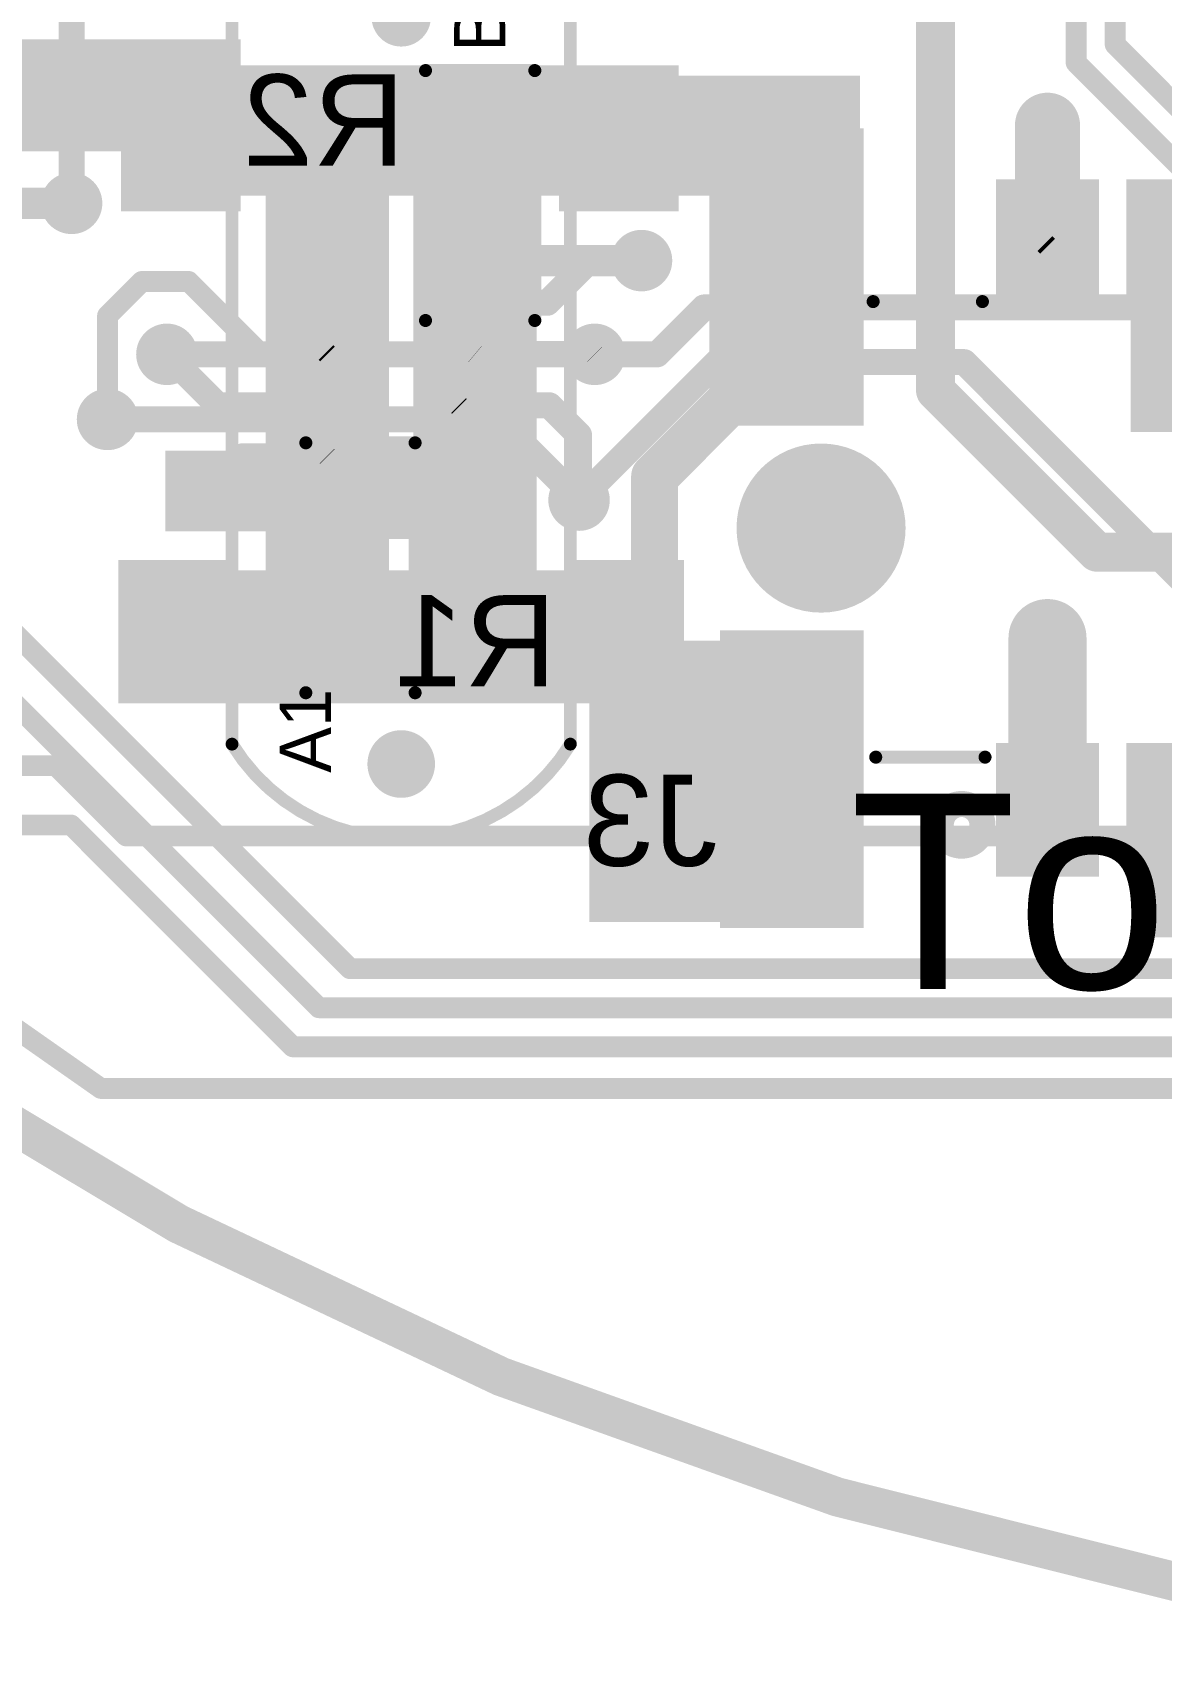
# Model space of a CAD drawing. Header units: millimetres. Extents: x -1.46 to 1.41, y -0.13 to 2.68.
# Drawn here: x -0.715 to -0.281, y -0.126 to 0.505 of the extents above; entities that cross this region are included whole.
import ezdxf

# ---------------------------------------------------------------- set-up
doc = ezdxf.new("R2010")
doc.units = ezdxf.units.MM
doc.header["$MEASUREMENT"] = 0
for name, color, linetype in [('BottomLayer', 5, 'Continuous'), ('BottomOverlay', 54, 'Continuous'), ('BottomPaste', 16, 'Continuous'), ('BottomSolder', 6, 'Continuous'), ('Mechanical2', 216, 'Continuous'), ('MultiLayer', 9, 'Continuous'), ('PadHoleLayer', 156, 'Continuous'), ('TopLayer', 1, 'Continuous'), ('TopOverlay', 2, 'Continuous'), ('TopPaste', 8, 'Continuous'), ('TopSolder', 216, 'Continuous'), ('ViaHoleLayer', 16, 'Continuous')]:
    doc.layers.add(name, color=color, linetype=linetype)
doc.styles.add('Arial', font='', dxfattribs={"height": 0.2})
doc.styles.get('Arial').set_extended_font_data('Arial')

# ---------------------------------------------------------------- blocks, each defined once
blk = doc.blocks.new('MC_318FB_42')
at = {"layer": 'BottomLayer'}
h = blk.add_hatch(color=5, dxfattribs=at)
edge = h.paths.add_edge_path()
edge.add_arc((-0.09449, 0.08465), 0.01969, 0, 360)
h = blk.add_hatch(color=5, dxfattribs=at)
edge = h.paths.add_edge_path()
edge.add_arc((0.09449, 0.08465), 0.01969, 0, 360)
h = blk.add_hatch(color=5, dxfattribs=at)
edge = h.paths.add_edge_path()
edge.add_arc((-0.09449, -0.08465), 0.01969, 0, 360)
h = blk.add_hatch(color=5, dxfattribs=at)
edge = h.paths.add_edge_path()
edge.add_arc((0.09449, -0.08465), 0.01969, 0, 360)
at = {"layer": 'BottomSolder'}
h = blk.add_hatch(color=6, dxfattribs=at)
edge = h.paths.add_edge_path()
edge.add_arc((-0.09449, 0.08465), 0.02369, 0, 360)
h = blk.add_hatch(color=6, dxfattribs=at)
edge = h.paths.add_edge_path()
edge.add_arc((0.09449, 0.08465), 0.02369, 0, 360)
h = blk.add_hatch(color=6, dxfattribs=at)
edge = h.paths.add_edge_path()
edge.add_arc((-0.14764, 0), 0.004, 0, 360)
h = blk.add_hatch(color=6, dxfattribs=at)
edge = h.paths.add_edge_path()
edge.add_arc((0.14764, 0), 0.004, 0, 360)
h = blk.add_hatch(color=6, dxfattribs=at)
edge = h.paths.add_edge_path()
edge.add_arc((-0.09449, -0.08465), 0.02369, 0, 360)
h = blk.add_hatch(color=6, dxfattribs=at)
edge = h.paths.add_edge_path()
edge.add_arc((0.09449, -0.08465), 0.02369, 0, 360)
at = {"layer": 'MultiLayer'}
h = blk.add_hatch(color=9, dxfattribs=at)
edge = h.paths.add_edge_path()
edge.add_arc((-0.09449, 0.08465), 0.01969, 0, 360)
h = blk.add_hatch(color=9, dxfattribs=at)
edge = h.paths.add_edge_path()
edge.add_arc((0.09449, 0.08465), 0.01969, 0, 360)
h = blk.add_hatch(color=9, dxfattribs=at)
edge = h.paths.add_edge_path()
edge.add_arc((-0.09449, -0.08465), 0.01969, 0, 360)
h = blk.add_hatch(color=9, dxfattribs=at)
edge = h.paths.add_edge_path()
edge.add_arc((0.09449, -0.08465), 0.01969, 0, 360)
at = {"layer": 'PadHoleLayer'}
h = blk.add_hatch(color=156, dxfattribs=at)
edge = h.paths.add_edge_path()
edge.add_arc((-0.09449, 0.08465), 0.01378, 0, 360)
h = blk.add_hatch(color=156, dxfattribs=at)
edge = h.paths.add_edge_path()
edge.add_arc((0.09449, 0.08465), 0.01378, 0, 360)
h = blk.add_hatch(color=156, dxfattribs=at)
edge = h.paths.add_edge_path()
edge.add_arc((-0.14764, 0), 0.01299, 0, 360)
h = blk.add_hatch(color=156, dxfattribs=at)
edge = h.paths.add_edge_path()
edge.add_arc((0.13937, 0), 0.01142, 90, 270)
edge.add_line((0.13937, -0.01142), (0.15591, -0.01142))
edge.add_arc((0.15591, 0), 0.01142, 270, 450)
edge.add_line((0.15591, 0.01142), (0.13937, 0.01142))
h = blk.add_hatch(color=156, dxfattribs=at)
edge = h.paths.add_edge_path()
edge.add_arc((-0.09449, -0.08465), 0.01378, 0, 360)
h = blk.add_hatch(color=156, dxfattribs=at)
edge = h.paths.add_edge_path()
edge.add_arc((0.09449, -0.08465), 0.01378, 0, 360)
at = {"layer": 'TopLayer'}
h = blk.add_hatch(color=1, dxfattribs=at)
edge = h.paths.add_edge_path()
edge.add_arc((-0.09449, 0.08465), 0.01969, 0, 360)
h = blk.add_hatch(color=1, dxfattribs=at)
edge = h.paths.add_edge_path()
edge.add_arc((0.09449, 0.08465), 0.01969, 0, 360)
for points in [[(-0.11417, 0.04803), (-0.10236, 0.04803), (-0.10236, 0.00866), (-0.11417, 0.00866)], [(-0.09449, 0.04803), (-0.08268, 0.04803), (-0.08268, 0.00866), (-0.09449, 0.00866)], [(-0.0748, 0.04803), (-0.06299, 0.04803), (-0.06299, 0.00866), (-0.0748, 0.00866)], [(-0.05512, 0.04803), (-0.04331, 0.04803), (-0.04331, 0.00866), (-0.05512, 0.00866)], [(-0.03543, 0.04803), (-0.02362, 0.04803), (-0.02362, 0.00866), (-0.03543, 0.00866)], [(-0.01575, 0.04803), (-0.00394, 0.04803), (-0.00394, 0.00866), (-0.01575, 0.00866)], [(0.00394, 0.04803), (0.01575, 0.04803), (0.01575, 0.00866), (0.00394, 0.00866)], [(0.02362, 0.04803), (0.03543, 0.04803), (0.03543, 0.00866), (0.02362, 0.00866)], [(0.04331, 0.04803), (0.05512, 0.04803), (0.05512, 0.00866), (0.04331, 0.00866)], [(0.06299, 0.04803), (0.0748, 0.04803), (0.0748, 0.00866), (0.06299, 0.00866)], [(0.08268, 0.04803), (0.09449, 0.04803), (0.09449, 0.00866), (0.08268, 0.00866)], [(0.10236, 0.04803), (0.11417, 0.04803), (0.11417, 0.00866), (0.10236, 0.00866)], [(-0.11417, -0.00866), (-0.10236, -0.00866), (-0.10236, -0.04803), (-0.11417, -0.04803)], [(-0.09449, -0.00866), (-0.08268, -0.00866), (-0.08268, -0.04803), (-0.09449, -0.04803)], [(-0.0748, -0.00866), (-0.06299, -0.00866), (-0.06299, -0.04803), (-0.0748, -0.04803)], [(-0.05512, -0.00866), (-0.04331, -0.00866), (-0.04331, -0.04803), (-0.05512, -0.04803)], [(-0.03543, -0.00866), (-0.02362, -0.00866), (-0.02362, -0.04803), (-0.03543, -0.04803)], [(-0.01575, -0.00866), (-0.00394, -0.00866), (-0.00394, -0.04803), (-0.01575, -0.04803)], [(0.00394, -0.00866), (0.01575, -0.00866), (0.01575, -0.04803), (0.00394, -0.04803)], [(0.02362, -0.00866), (0.03543, -0.00866), (0.03543, -0.04803), (0.02362, -0.04803)], [(0.04331, -0.00866), (0.05512, -0.00866), (0.05512, -0.04803), (0.04331, -0.04803)], [(0.06299, -0.00866), (0.0748, -0.00866), (0.0748, -0.04803), (0.06299, -0.04803)], [(0.08268, -0.00866), (0.09449, -0.00866), (0.09449, -0.04803), (0.08268, -0.04803)], [(0.10236, -0.00866), (0.11417, -0.00866), (0.11417, -0.04803), (0.10236, -0.04803)]]:
    blk.add_hatch(color=1, dxfattribs=at).paths.add_polyline_path(points)
h = blk.add_hatch(color=1, dxfattribs=at)
edge = h.paths.add_edge_path()
edge.add_arc((-0.09449, -0.08465), 0.01969, 0, 360)
h = blk.add_hatch(color=1, dxfattribs=at)
edge = h.paths.add_edge_path()
edge.add_arc((0.09449, -0.08465), 0.01969, 0, 360)
at = {"layer": 'TopPaste'}
for points in [[(-0.11417, 0.04803), (-0.10236, 0.04803), (-0.10236, 0.00866), (-0.11417, 0.00866)], [(-0.09449, 0.04803), (-0.08268, 0.04803), (-0.08268, 0.00866), (-0.09449, 0.00866)], [(-0.0748, 0.04803), (-0.06299, 0.04803), (-0.06299, 0.00866), (-0.0748, 0.00866)], [(-0.05512, 0.04803), (-0.04331, 0.04803), (-0.04331, 0.00866), (-0.05512, 0.00866)], [(-0.03543, 0.04803), (-0.02362, 0.04803), (-0.02362, 0.00866), (-0.03543, 0.00866)], [(-0.01575, 0.04803), (-0.00394, 0.04803), (-0.00394, 0.00866), (-0.01575, 0.00866)], [(0.00394, 0.04803), (0.01575, 0.04803), (0.01575, 0.00866), (0.00394, 0.00866)], [(0.02362, 0.04803), (0.03543, 0.04803), (0.03543, 0.00866), (0.02362, 0.00866)], [(0.04331, 0.04803), (0.05512, 0.04803), (0.05512, 0.00866), (0.04331, 0.00866)], [(0.06299, 0.04803), (0.0748, 0.04803), (0.0748, 0.00866), (0.06299, 0.00866)], [(0.08268, 0.04803), (0.09449, 0.04803), (0.09449, 0.00866), (0.08268, 0.00866)], [(0.10236, 0.04803), (0.11417, 0.04803), (0.11417, 0.00866), (0.10236, 0.00866)], [(-0.11417, -0.00866), (-0.10236, -0.00866), (-0.10236, -0.04803), (-0.11417, -0.04803)], [(-0.09449, -0.00866), (-0.08268, -0.00866), (-0.08268, -0.04803), (-0.09449, -0.04803)], [(-0.0748, -0.00866), (-0.06299, -0.00866), (-0.06299, -0.04803), (-0.0748, -0.04803)], [(-0.05512, -0.00866), (-0.04331, -0.00866), (-0.04331, -0.04803), (-0.05512, -0.04803)], [(-0.03543, -0.00866), (-0.02362, -0.00866), (-0.02362, -0.04803), (-0.03543, -0.04803)], [(-0.01575, -0.00866), (-0.00394, -0.00866), (-0.00394, -0.04803), (-0.01575, -0.04803)], [(0.00394, -0.00866), (0.01575, -0.00866), (0.01575, -0.04803), (0.00394, -0.04803)], [(0.02362, -0.00866), (0.03543, -0.00866), (0.03543, -0.04803), (0.02362, -0.04803)], [(0.04331, -0.00866), (0.05512, -0.00866), (0.05512, -0.04803), (0.04331, -0.04803)], [(0.06299, -0.00866), (0.0748, -0.00866), (0.0748, -0.04803), (0.06299, -0.04803)], [(0.08268, -0.00866), (0.09449, -0.00866), (0.09449, -0.04803), (0.08268, -0.04803)], [(0.10236, -0.00866), (0.11417, -0.00866), (0.11417, -0.04803), (0.10236, -0.04803)]]:
    blk.add_hatch(color=8, dxfattribs=at).paths.add_polyline_path(points)
at = {"layer": 'TopSolder'}
h = blk.add_hatch(color=216, dxfattribs=at)
edge = h.paths.add_edge_path()
edge.add_arc((-0.09449, 0.08465), 0.02369, 0, 360)
h = blk.add_hatch(color=216, dxfattribs=at)
edge = h.paths.add_edge_path()
edge.add_arc((0.09449, 0.08465), 0.02369, 0, 360)
for points in [[(-0.11817, 0.05203), (-0.09836, 0.05203), (-0.09836, 0.00466), (-0.11817, 0.00466)], [(-0.09849, 0.05203), (-0.07868, 0.05203), (-0.07868, 0.00466), (-0.09849, 0.00466)], [(-0.0788, 0.05203), (-0.05899, 0.05203), (-0.05899, 0.00466), (-0.0788, 0.00466)], [(-0.05912, 0.05203), (-0.03931, 0.05203), (-0.03931, 0.00466), (-0.05912, 0.00466)], [(-0.03943, 0.05203), (-0.01962, 0.05203), (-0.01962, 0.00466), (-0.03943, 0.00466)], [(-0.01975, 0.05203), (0.00006, 0.05203), (0.00006, 0.00466), (-0.01975, 0.00466)], [(-0.00006, 0.05203), (0.01975, 0.05203), (0.01975, 0.00466), (-0.00006, 0.00466)], [(0.01962, 0.05203), (0.03943, 0.05203), (0.03943, 0.00466), (0.01962, 0.00466)], [(0.03931, 0.05203), (0.05912, 0.05203), (0.05912, 0.00466), (0.03931, 0.00466)], [(0.05899, 0.05203), (0.0788, 0.05203), (0.0788, 0.00466), (0.05899, 0.00466)], [(0.07868, 0.05203), (0.09849, 0.05203), (0.09849, 0.00466), (0.07868, 0.00466)], [(0.09836, 0.05203), (0.11817, 0.05203), (0.11817, 0.00466), (0.09836, 0.00466)], [(-0.11817, -0.00466), (-0.09836, -0.00466), (-0.09836, -0.05203), (-0.11817, -0.05203)], [(-0.09849, -0.00466), (-0.07868, -0.00466), (-0.07868, -0.05203), (-0.09849, -0.05203)], [(-0.0788, -0.00466), (-0.05899, -0.00466), (-0.05899, -0.05203), (-0.0788, -0.05203)], [(-0.05912, -0.00466), (-0.03931, -0.00466), (-0.03931, -0.05203), (-0.05912, -0.05203)], [(-0.03943, -0.00466), (-0.01962, -0.00466), (-0.01962, -0.05203), (-0.03943, -0.05203)], [(-0.01975, -0.00466), (0.00006, -0.00466), (0.00006, -0.05203), (-0.01975, -0.05203)], [(-0.00006, -0.00466), (0.01975, -0.00466), (0.01975, -0.05203), (-0.00006, -0.05203)], [(0.01962, -0.00466), (0.03943, -0.00466), (0.03943, -0.05203), (0.01962, -0.05203)], [(0.03931, -0.00466), (0.05912, -0.00466), (0.05912, -0.05203), (0.03931, -0.05203)], [(0.05899, -0.00466), (0.0788, -0.00466), (0.0788, -0.05203), (0.05899, -0.05203)], [(0.07868, -0.00466), (0.09849, -0.00466), (0.09849, -0.05203), (0.07868, -0.05203)], [(0.09836, -0.00466), (0.11817, -0.00466), (0.11817, -0.05203), (0.09836, -0.05203)]]:
    blk.add_hatch(color=216, dxfattribs=at).paths.add_polyline_path(points)
h = blk.add_hatch(color=216, dxfattribs=at)
edge = h.paths.add_edge_path()
edge.add_arc((-0.14764, 0), 0.004, 0, 360)
h = blk.add_hatch(color=216, dxfattribs=at)
edge = h.paths.add_edge_path()
edge.add_arc((0.14764, 0), 0.004, 0, 360)
h = blk.add_hatch(color=216, dxfattribs=at)
edge = h.paths.add_edge_path()
edge.add_arc((-0.09449, -0.08465), 0.02369, 0, 360)
h = blk.add_hatch(color=216, dxfattribs=at)
edge = h.paths.add_edge_path()
edge.add_arc((0.09449, -0.08465), 0.02369, 0, 360)
at = {"layer": 'TopOverlay', "const_width": 0.00492}
for points in [[(-0.14, -0.065, -0.558791), (-0.14, 0.065)], [(0.145, 0.065, -0.523952), (0.145, -0.065)]]:
    blk.add_lwpolyline(points, format="xyb", dxfattribs=at)
for points in [[(-0.14, 0.06501), (0.145, 0.06501)], [(-0.14, -0.06499), (0.145, -0.06499)]]:
    blk.add_lwpolyline(points, dxfattribs=at)
at = {"layer": 'TopOverlay', "const_width": 0.00246}
for points in [[(-0.14123, 0.06501, 1), (-0.13877, 0.06501, 1)], [(-0.14123, 0.065, 1), (-0.13877, 0.065, 1)], [(0.14377, 0.06501, 1), (0.14623, 0.06501, 1)], [(0.14377, 0.065, 1), (0.14623, 0.065, 1)], [(-0.14123, -0.06499, 1), (-0.13877, -0.06499, 1)], [(-0.14123, -0.065, 1), (-0.13877, -0.065, 1)], [(0.14377, -0.06499, 1), (0.14623, -0.06499, 1)], [(0.14377, -0.065, 1), (0.14623, -0.065, 1)]]:
    blk.add_lwpolyline(points, format="xyb", close=True, dxfattribs=at)
at = {"layer": 'TopOverlay'}
for s, p in [('A1', (-0.151, 0.027)), ('B1', (0.126, -0.04))]:
    blk.add_text(s, height=0.019685, dxfattribs=at).set_placement(p)
blk = doc.blocks.new('M55_7012642R_B_121')
at = {"layer": 'BottomLayer'}
for points in [[(0.37461, 0.14961), (0.42185, 0.14961), (0.42185, 0.04331), (0.37461, 0.04331)], [(0.26575, 0.08661), (0.23425, 0.08661), (0.23425, 0.12992), (0.26575, 0.12992)], [(0.31575, 0.08661), (0.28425, 0.08661), (0.28425, 0.12992), (0.31575, 0.12992)], [(0.37461, -0.04331), (0.42185, -0.04331), (0.42185, -0.14961), (0.37461, -0.14961)], [(0.26575, -0.12992), (0.23425, -0.12992), (0.23425, -0.08661), (0.26575, -0.08661)], [(0.31575, -0.12992), (0.28425, -0.12992), (0.28425, -0.08661), (0.31575, -0.08661)]]:
    blk.add_hatch(color=5, dxfattribs=at).paths.add_polyline_path(points)
at = {"layer": 'BottomPaste'}
for points in [[(0.37461, 0.14961), (0.42185, 0.14961), (0.42185, 0.04331), (0.37461, 0.04331)], [(0.26575, 0.08661), (0.23425, 0.08661), (0.23425, 0.12992), (0.26575, 0.12992)], [(0.31575, 0.08661), (0.28425, 0.08661), (0.28425, 0.12992), (0.31575, 0.12992)], [(0.37461, -0.04331), (0.42185, -0.04331), (0.42185, -0.14961), (0.37461, -0.14961)], [(0.26575, -0.12992), (0.23425, -0.12992), (0.23425, -0.08661), (0.26575, -0.08661)], [(0.31575, -0.12992), (0.28425, -0.12992), (0.28425, -0.08661), (0.31575, -0.08661)]]:
    blk.add_hatch(color=16, dxfattribs=at).paths.add_polyline_path(points)
at = {"layer": 'BottomSolder'}
for points in [[(0.37061, 0.15361), (0.42585, 0.15361), (0.42585, 0.03931), (0.37061, 0.03931)], [(0.26975, 0.08261), (0.23025, 0.08261), (0.23025, 0.13392), (0.26975, 0.13392)], [(0.31975, 0.08261), (0.28025, 0.08261), (0.28025, 0.13392), (0.31975, 0.13392)], [(0.37061, -0.03931), (0.42585, -0.03931), (0.42585, -0.15361), (0.37061, -0.15361)], [(0.26975, -0.13392), (0.23025, -0.13392), (0.23025, -0.08261), (0.26975, -0.08261)], [(0.31975, -0.13392), (0.28025, -0.13392), (0.28025, -0.08261), (0.31975, -0.08261)]]:
    blk.add_hatch(color=6, dxfattribs=at).paths.add_polyline_path(points)
h = blk.add_hatch(color=6, dxfattribs=at)
edge = h.paths.add_edge_path()
edge.add_arc((0.38701, 0), 0.004, 0, 360)
at = {"layer": 'PadHoleLayer'}
h = blk.add_hatch(color=156, dxfattribs=at)
edge = h.paths.add_edge_path()
edge.add_arc((0.38701, 0), 0.03248, 0, 360)
at = {"layer": 'TopSolder'}
h = blk.add_hatch(color=216, dxfattribs=at)
edge = h.paths.add_edge_path()
edge.add_arc((0.38701, 0), 0.004, 0, 360)
at = {"layer": 'BottomOverlay'}
for points, const_width in [([(0.341, 0.114, 1), (0.325, 0.114, 1)], 0.01), ([(0.3225, 0.114, 1), (0.3275, 0.114, 1)], 0.005), ([(0.3385, 0.114, 1), (0.3435, 0.114, 1)], 0.005), ([(0.32275, 0.088, 1), (0.32525, 0.088, 1)], 0.0025), ([(0.36475, 0.088, 1), (0.36725, 0.088, 1)], 0.0025), ([(0.32375, -0.087, 1), (0.32625, -0.087, 1)], 0.0025), ([(0.36575, -0.087, 1), (0.36825, -0.087, 1)], 0.0025)]:
    blk.add_lwpolyline(points, format="xyb", close=True, dxfattribs=dict(at, const_width=const_width))
at = {"layer": 'BottomOverlay', "const_width": 0.005}
for points in [[(0.366, 0.088), (0.324, 0.088)], [(0.367, -0.087), (0.325, -0.087)]]:
    blk.add_lwpolyline(points, dxfattribs=at)
blk = doc.blocks.new('RES0603_B_129')
at = {"layer": 'BottomLayer'}
for points in [[(-0.045, -0.0175), (-0.045, 0.0175), (-0.015, 0.0175), (-0.015, -0.0175)], [(0.015, -0.0175), (0.015, 0.0175), (0.045, 0.0175), (0.045, -0.0175)]]:
    blk.add_hatch(color=5, dxfattribs=at).paths.add_polyline_path(points)
at = {"layer": 'BottomPaste'}
for points in [[(-0.045, -0.0175), (-0.045, 0.0175), (-0.015, 0.0175), (-0.015, -0.0175)], [(0.015, -0.0175), (0.015, 0.0175), (0.045, 0.0175), (0.045, -0.0175)]]:
    blk.add_hatch(color=16, dxfattribs=at).paths.add_polyline_path(points)
at = {"layer": 'BottomSolder'}
for points in [[(-0.049, -0.0215), (-0.049, 0.0215), (-0.011, 0.0215), (-0.011, -0.0215)], [(0.011, -0.0215), (0.011, 0.0215), (0.049, 0.0215), (0.049, -0.0215)]]:
    blk.add_hatch(color=6, dxfattribs=at).paths.add_polyline_path(points)
at = {"layer": 'BottomOverlay', "const_width": 0.005}
for points in [[(-0.048, 0.021), (0.048, 0.021)], [(-0.048, 0.021), (-0.048, -0.021)], [(0.048, 0.021), (0.048, -0.021)], [(-0.048, -0.021), (0.048, -0.021)]]:
    blk.add_lwpolyline(points, dxfattribs=at)
at = {"layer": 'BottomOverlay', "const_width": 0.0025}
for points in [[(-0.04925, 0.021, 1), (-0.04675, 0.021, 1)], [(-0.04925, 0.021, 1), (-0.04675, 0.021, 1)], [(0.04675, 0.021, 1), (0.04925, 0.021, 1)], [(0.04675, 0.021, 1), (0.04925, 0.021, 1)], [(-0.04925, -0.021, 1), (-0.04675, -0.021, 1)], [(-0.04925, -0.021, 1), (-0.04675, -0.021, 1)], [(0.04675, -0.021, 1), (0.04925, -0.021, 1)], [(0.04675, -0.021, 1), (0.04925, -0.021, 1)]]:
    blk.add_lwpolyline(points, format="xyb", close=True, dxfattribs=at)
blk = doc.blocks.new('RES0603_B_130')
at = {"layer": 'BottomLayer'}
for points in [[(-0.045, -0.0175), (-0.045, 0.0175), (-0.015, 0.0175), (-0.015, -0.0175)], [(0.015, -0.0175), (0.015, 0.0175), (0.045, 0.0175), (0.045, -0.0175)]]:
    blk.add_hatch(color=5, dxfattribs=at).paths.add_polyline_path(points)
at = {"layer": 'BottomPaste'}
for points in [[(-0.045, -0.0175), (-0.045, 0.0175), (-0.015, 0.0175), (-0.015, -0.0175)], [(0.015, -0.0175), (0.015, 0.0175), (0.045, 0.0175), (0.045, -0.0175)]]:
    blk.add_hatch(color=16, dxfattribs=at).paths.add_polyline_path(points)
at = {"layer": 'BottomSolder'}
for points in [[(-0.049, -0.0215), (-0.049, 0.0215), (-0.011, 0.0215), (-0.011, -0.0215)], [(0.011, -0.0215), (0.011, 0.0215), (0.049, 0.0215), (0.049, -0.0215)]]:
    blk.add_hatch(color=6, dxfattribs=at).paths.add_polyline_path(points)
at = {"layer": 'BottomOverlay', "const_width": 0.005}
for points in [[(-0.048, -0.021), (-0.048, 0.021)], [(0.048, 0.021), (-0.048, 0.021)], [(0.048, -0.021), (0.048, 0.021)], [(0.048, -0.021), (-0.048, -0.021)]]:
    blk.add_lwpolyline(points, dxfattribs=at)
at = {"layer": 'BottomOverlay', "const_width": 0.0025}
for points in [[(-0.04925, 0.021, 1), (-0.04675, 0.021, 1)], [(-0.04925, 0.021, 1), (-0.04675, 0.021, 1)], [(0.04675, 0.021, 1), (0.04925, 0.021, 1)], [(0.04675, 0.021, 1), (0.04925, 0.021, 1)], [(-0.04925, -0.021, 1), (-0.04675, -0.021, 1)], [(-0.04925, -0.021, 1), (-0.04675, -0.021, 1)], [(0.04675, -0.021, 1), (0.04925, -0.021, 1)], [(0.04675, -0.021, 1), (0.04925, -0.021, 1)]]:
    blk.add_lwpolyline(points, format="xyb", close=True, dxfattribs=at)

msp = doc.modelspace()

# ---------------------------------------------------------------- hatches: boundary and pattern name
at = {"layer": 'BottomLayer'}
for points in [[(-0.681, 0.442), (-0.398, 0.442), (-0.398, 0.488), (-0.681, 0.488)], [(-0.455, 0.355), (-0.397, 0.355), (-0.397, 0.488), (-0.455, 0.488)], [(-0.259, 0.444), (-0.293, 0.444), (-0.293, 0.35119), (-0.259, 0.35119)], [(-0.664, 0.313), (-0.569, 0.313), (-0.569, 0.344), (-0.664, 0.344)], [(-0.682, 0.252), (-0.465, 0.252), (-0.465, 0.298), (-0.682, 0.298)], [(-0.476, 0.163), (-0.4, 0.163), (-0.4, 0.271), (-0.476, 0.271)], [(-0.501, 0.163), (-0.466, 0.163), (-0.466, 0.255), (-0.501, 0.255)], [(-0.258, 0.22898), (-0.292, 0.22898), (-0.292, 0.157), (-0.258, 0.157)]]:
    msp.add_hatch(color=5, dxfattribs=at).paths.add_polyline_path(points)
h = msp.add_hatch(color=5, dxfattribs=at)
edge = h.paths.add_edge_path()
edge.add_arc((-0.325, 0.469), 0.01181, 0, 360)
h = msp.add_hatch(color=5, dxfattribs=at)
edge = h.paths.add_edge_path()
edge.add_arc((-0.7, 0.439), 0.01181, 0, 360)
h = msp.add_hatch(color=5, dxfattribs=at)
edge = h.paths.add_edge_path()
edge.add_arc((-0.481, 0.417), 0.01181, 0, 360)
h = msp.add_hatch(color=5, dxfattribs=at)
edge = h.paths.add_edge_path()
edge.add_arc((-0.66338, 0.381), 0.01181, 0, 360)
h = msp.add_hatch(color=5, dxfattribs=at)
edge = h.paths.add_edge_path()
edge.add_arc((-0.499, 0.381), 0.01181, 0, 360)
h = msp.add_hatch(color=5, dxfattribs=at)
edge = h.paths.add_edge_path()
edge.add_arc((-0.275, 0.366), 0.01181, 0, 360)
h = msp.add_hatch(color=5, dxfattribs=at)
edge = h.paths.add_edge_path()
edge.add_arc((-0.68619, 0.356), 0.01181, 0, 360)
h = msp.add_hatch(color=5, dxfattribs=at)
edge = h.paths.add_edge_path()
edge.add_arc((-0.651, 0.325), 0.01181, 0, 360)
h = msp.add_hatch(color=5, dxfattribs=at)
edge = h.paths.add_edge_path()
edge.add_arc((-0.505, 0.325), 0.01181, 0, 360)
h = msp.add_hatch(color=5, dxfattribs=at)
edge = h.paths.add_edge_path()
edge.add_arc((-0.325, 0.272), 0.01181, 0, 360)
h = msp.add_hatch(color=5, dxfattribs=at)
edge = h.paths.add_edge_path()
edge.add_arc((-0.275, 0.17123), 0.01181, 0, 360)
at = {"layer": 'BottomSolder'}
h = msp.add_hatch(color=6, dxfattribs=at)
edge = h.paths.add_edge_path()
edge.add_arc((-0.325, 0.469), 0.00591, 0, 360)
h = msp.add_hatch(color=6, dxfattribs=at)
edge = h.paths.add_edge_path()
edge.add_arc((-0.7, 0.439), 0.00591, 0, 360)
h = msp.add_hatch(color=6, dxfattribs=at)
edge = h.paths.add_edge_path()
edge.add_arc((-0.481, 0.417), 0.00591, 0, 360)
h = msp.add_hatch(color=6, dxfattribs=at)
edge = h.paths.add_edge_path()
edge.add_arc((-0.66338, 0.381), 0.00591, 0, 360)
h = msp.add_hatch(color=6, dxfattribs=at)
edge = h.paths.add_edge_path()
edge.add_arc((-0.499, 0.381), 0.00591, 0, 360)
h = msp.add_hatch(color=6, dxfattribs=at)
edge = h.paths.add_edge_path()
edge.add_arc((-0.68619, 0.356), 0.00591, 0, 360)
h = msp.add_hatch(color=6, dxfattribs=at)
edge = h.paths.add_edge_path()
edge.add_arc((-0.651, 0.325), 0.00591, 0, 360)
h = msp.add_hatch(color=6, dxfattribs=at)
edge = h.paths.add_edge_path()
edge.add_arc((-0.505, 0.325), 0.00591, 0, 360)
h = msp.add_hatch(color=6, dxfattribs=at)
edge = h.paths.add_edge_path()
edge.add_arc((-0.325, 0.272), 0.00591, 0, 360)
at = {"layer": 'TopLayer'}
for points in [[(-0.772, 0.459), (-0.635, 0.459), (-0.635, 0.502), (-0.772, 0.502)], [(-0.467, 0.492), (-0.772, 0.492), (-0.772, 0.47354), (-0.467, 0.47354)], [(-0.51271, 0.43598), (-0.46671, 0.43598), (-0.46671, 0.492), (-0.51271, 0.492)], [(-0.681, 0.43598), (-0.635, 0.43598), (-0.635, 0.49098), (-0.681, 0.49098)], [(-0.682, 0.247), (-0.636, 0.247), (-0.636, 0.302), (-0.682, 0.302)], [(-0.676, 0.247), (-0.63829, 0.247), (-0.63829, 0.298), (-0.676, 0.298)], [(-0.46469, 0.302), (-0.51069, 0.302), (-0.51069, 0.247), (-0.46469, 0.247)], [(-0.682, 0.247), (-0.465, 0.247), (-0.465, 0.269), (-0.682, 0.269)]]:
    msp.add_hatch(color=1, dxfattribs=at).paths.add_polyline_path(points)
h = msp.add_hatch(color=1, dxfattribs=at)
edge = h.paths.add_edge_path()
edge.add_arc((-0.325, 0.469), 0.01181, 0, 360)
h = msp.add_hatch(color=1, dxfattribs=at)
edge = h.paths.add_edge_path()
edge.add_arc((-0.7, 0.439), 0.01181, 0, 360)
h = msp.add_hatch(color=1, dxfattribs=at)
edge = h.paths.add_edge_path()
edge.add_arc((-0.481, 0.417), 0.01181, 0, 360)
h = msp.add_hatch(color=1, dxfattribs=at)
edge = h.paths.add_edge_path()
edge.add_arc((-0.66338, 0.381), 0.01181, 0, 360)
h = msp.add_hatch(color=1, dxfattribs=at)
edge = h.paths.add_edge_path()
edge.add_arc((-0.499, 0.381), 0.01181, 0, 360)
h = msp.add_hatch(color=1, dxfattribs=at)
edge = h.paths.add_edge_path()
edge.add_arc((-0.275, 0.366), 0.01181, 0, 360)
h = msp.add_hatch(color=1, dxfattribs=at)
edge = h.paths.add_edge_path()
edge.add_arc((-0.68619, 0.356), 0.01181, 0, 360)
h = msp.add_hatch(color=1, dxfattribs=at)
edge = h.paths.add_edge_path()
edge.add_arc((-0.651, 0.325), 0.01181, 0, 360)
h = msp.add_hatch(color=1, dxfattribs=at)
edge = h.paths.add_edge_path()
edge.add_arc((-0.505, 0.325), 0.01181, 0, 360)
h = msp.add_hatch(color=1, dxfattribs=at)
edge = h.paths.add_edge_path()
edge.add_arc((-0.325, 0.272), 0.01181, 0, 360)
h = msp.add_hatch(color=1, dxfattribs=at)
edge = h.paths.add_edge_path()
edge.add_arc((-0.275, 0.17123), 0.01181, 0, 360)
at = {"layer": 'TopSolder'}
h = msp.add_hatch(color=216, dxfattribs=at)
edge = h.paths.add_edge_path()
edge.add_arc((-0.325, 0.469), 0.00591, 0, 360)
h = msp.add_hatch(color=216, dxfattribs=at)
edge = h.paths.add_edge_path()
edge.add_arc((-0.7, 0.439), 0.00591, 0, 360)
h = msp.add_hatch(color=216, dxfattribs=at)
edge = h.paths.add_edge_path()
edge.add_arc((-0.481, 0.417), 0.00591, 0, 360)
h = msp.add_hatch(color=216, dxfattribs=at)
edge = h.paths.add_edge_path()
edge.add_arc((-0.66338, 0.381), 0.00591, 0, 360)
h = msp.add_hatch(color=216, dxfattribs=at)
edge = h.paths.add_edge_path()
edge.add_arc((-0.499, 0.381), 0.00591, 0, 360)
h = msp.add_hatch(color=216, dxfattribs=at)
edge = h.paths.add_edge_path()
edge.add_arc((-0.68619, 0.356), 0.00591, 0, 360)
h = msp.add_hatch(color=216, dxfattribs=at)
edge = h.paths.add_edge_path()
edge.add_arc((-0.651, 0.325), 0.00591, 0, 360)
h = msp.add_hatch(color=216, dxfattribs=at)
edge = h.paths.add_edge_path()
edge.add_arc((-0.505, 0.325), 0.00591, 0, 360)
h = msp.add_hatch(color=216, dxfattribs=at)
edge = h.paths.add_edge_path()
edge.add_arc((-0.325, 0.272), 0.00591, 0, 360)
at = {"layer": 'ViaHoleLayer'}
h = msp.add_hatch(color=16, dxfattribs=at)
edge = h.paths.add_edge_path()
edge.add_arc((-0.325, 0.469), 0.00591, 0, 360)
h = msp.add_hatch(color=16, dxfattribs=at)
edge = h.paths.add_edge_path()
edge.add_arc((-0.7, 0.439), 0.00591, 0, 360)
h = msp.add_hatch(color=16, dxfattribs=at)
edge = h.paths.add_edge_path()
edge.add_arc((-0.481, 0.417), 0.00591, 0, 360)
h = msp.add_hatch(color=16, dxfattribs=at)
edge = h.paths.add_edge_path()
edge.add_arc((-0.66338, 0.381), 0.00591, 0, 360)
h = msp.add_hatch(color=16, dxfattribs=at)
edge = h.paths.add_edge_path()
edge.add_arc((-0.499, 0.381), 0.00591, 0, 360)
h = msp.add_hatch(color=16, dxfattribs=at)
edge = h.paths.add_edge_path()
edge.add_arc((-0.68619, 0.356), 0.00591, 0, 360)
h = msp.add_hatch(color=16, dxfattribs=at)
edge = h.paths.add_edge_path()
edge.add_arc((-0.651, 0.325), 0.00591, 0, 360)
h = msp.add_hatch(color=16, dxfattribs=at)
edge = h.paths.add_edge_path()
edge.add_arc((-0.505, 0.325), 0.00591, 0, 360)
h = msp.add_hatch(color=16, dxfattribs=at)
edge = h.paths.add_edge_path()
edge.add_arc((-0.325, 0.272), 0.00591, 0, 360)

# ---------------------------------------------------------------- linework, layer by layer
at = {"layer": 'BottomLayer'}
for points, const_width in [([(-0.7, 0.439), (-0.7, 0.61)], 0.01), ([(-0.368, 0.367), (-0.368, 0.524)], 0.015), ([(-0.325, 0.42253), (-0.325, 0.469)], 0.025), ([(-0.42171, 0.44671), (-0.42171, 0.45737)], 0.022), ([(-0.43585, 0.44937), (-0.42323, 0.43675)], 0.022), ([(-0.42323, 0.44377), (-0.421, 0.446)], 0.022), ([(-0.42323, 0.43675), (-0.42323, 0.44377)], 0.022), ([(-0.42171, 0.44671), (-0.421, 0.446)], 0.022), ([(-0.42323, 0.41071), (-0.42323, 0.43675)], 0.022), ([(-0.426, 0.384), (-0.426, 0.4215)], 0.018), ([(-0.32676, 0.42276), (-0.326, 0.42353)], 0.022), ([(-0.538, 0.417), (-0.481, 0.417)], 0.012), ([(-0.326, 0.42353), (-0.325, 0.42253)], 0.008), ([(-0.543, 0.412), (-0.538, 0.417)], 0.008), ([(-0.476, 0.334), (-0.426, 0.384)], 0.018), ([(-0.66338, 0.381), (-0.499, 0.381)], 0.01), ([(-0.368, 0.367), (-0.306, 0.305)], 0.015), ([(-0.68619, 0.356), (-0.536, 0.356)], 0.01), ([(-0.68719, 0.356), (-0.68619, 0.356)], 0.008), ([(-0.536, 0.356), (-0.505, 0.325)], 0.01), ([(-0.476, 0.292), (-0.476, 0.334)], 0.018), ([(-0.306, 0.305), (0.137, 0.305)], 0.015), ([(-0.325, 0.20599), (-0.325, 0.272)], 0.03), ([(-0.72317, 0.27517), (-0.593, 0.145)], 0.008), ([(-0.722, 0.247), (-0.605, 0.13)], 0.008), ([(-0.44285, 0.2443), (-0.42009, 0.22153)], 0.008), ([(-0.85997, 0.21898), (-0.69078, 0.10045)], 0.008), ([(-0.42009, 0.21022), (-0.42009, 0.22153)], 0.008), ([(-0.763, 0.20019), (-0.70019, 0.20019)], 0.008), ([(-0.70019, 0.20019), (-0.615, 0.115)], 0.008), ([(-0.593, 0.145), (-0.15234, 0.145)], 0.008), ([(-0.605, 0.13), (-0.11715, 0.13)], 0.008), ([(-0.615, 0.115), (-0.091, 0.115)], 0.008), ([(-0.69078, 0.10045), (-0.68872, 0.099)], 0.008), ([(-0.68872, 0.099), (-0.68619, 0.099)], 0.008), ([(-0.68619, 0.099), (0.122, 0.099)], 0.008)]:
    msp.add_lwpolyline(points, dxfattribs=dict(at, const_width=const_width))
for points, const_width in [([(-0.33125, 0.469, 1), (-0.31875, 0.469, 1)], 0.0125), ([(-0.42721, 0.45737, 1), (-0.41621, 0.45737, 1)], 0.011), ([(-0.44135, 0.44937, 1), (-0.43035, 0.44937, 1)], 0.011), ([(-0.42873, 0.44377, 1), (-0.41773, 0.44377, 1)], 0.011), ([(-0.42873, 0.44377, 1), (-0.41773, 0.44377, 1)], 0.011), ([(-0.42721, 0.44671, 1), (-0.41621, 0.44671, 1)], 0.011), ([(-0.42721, 0.44671, 1), (-0.41621, 0.44671, 1)], 0.011), ([(-0.4265, 0.446, 1), (-0.4155, 0.446, 1)], 0.011), ([(-0.4265, 0.446, 1), (-0.4155, 0.446, 1)], 0.011), ([(-0.42873, 0.43675, 1), (-0.41773, 0.43675, 1)], 0.011), ([(-0.42873, 0.43675, 1), (-0.41773, 0.43675, 1)], 0.011), ([(-0.42873, 0.43675, 1), (-0.41773, 0.43675, 1)], 0.011), ([(-0.7025, 0.439, 1), (-0.6975, 0.439, 1)], 0.005), ([(-0.33125, 0.42253, 1), (-0.31875, 0.42253, 1)], 0.0125), ([(-0.4305, 0.4215, 1), (-0.4215, 0.4215, 1)], 0.009), ([(-0.33226, 0.42276, 1), (-0.32126, 0.42276, 1)], 0.011), ([(-0.3315, 0.42353, 1), (-0.3205, 0.42353, 1)], 0.011), ([(-0.541, 0.417, 1), (-0.535, 0.417, 1)], 0.006), ([(-0.484, 0.417, 1), (-0.478, 0.417, 1)], 0.006), ([(-0.328, 0.42353, 1), (-0.324, 0.42353, 1)], 0.004), ([(-0.327, 0.42253, 1), (-0.323, 0.42253, 1)], 0.004), ([(-0.545, 0.412, 1), (-0.541, 0.412, 1)], 0.004), ([(-0.54, 0.417, 1), (-0.536, 0.417, 1)], 0.004), ([(-0.42873, 0.41071, 1), (-0.41773, 0.41071, 1)], 0.011), ([(-0.4305, 0.384, 1), (-0.4215, 0.384, 1)], 0.009), ([(-0.4305, 0.384, 1), (-0.4215, 0.384, 1)], 0.009), ([(-0.66588, 0.381, 1), (-0.66088, 0.381, 1)], 0.005), ([(-0.5015, 0.381, 1), (-0.4965, 0.381, 1)], 0.005), ([(-0.37175, 0.367, 1), (-0.36425, 0.367, 1)], 0.0075), ([(-0.37175, 0.367, 1), (-0.36425, 0.367, 1)], 0.0075), ([(-0.68869, 0.356, 1), (-0.68369, 0.356, 1)], 0.005), ([(-0.68919, 0.356, 1), (-0.68519, 0.356, 1)], 0.004), ([(-0.68819, 0.356, 1), (-0.68419, 0.356, 1)], 0.004), ([(-0.5385, 0.356, 1), (-0.5335, 0.356, 1)], 0.005), ([(-0.5385, 0.356, 1), (-0.5335, 0.356, 1)], 0.005), ([(-0.4805, 0.334, 1), (-0.4715, 0.334, 1)], 0.009), ([(-0.4805, 0.334, 1), (-0.4715, 0.334, 1)], 0.009), ([(-0.5075, 0.325, 1), (-0.5025, 0.325, 1)], 0.005), ([(-0.30975, 0.305, 1), (-0.30225, 0.305, 1)], 0.0075), ([(-0.30975, 0.305, 1), (-0.30225, 0.305, 1)], 0.0075), ([(-0.4805, 0.292, 1), (-0.4715, 0.292, 1)], 0.009), ([(-0.3325, 0.272, 1), (-0.3175, 0.272, 1)], 0.015), ([(-0.44485, 0.2443, 1), (-0.44085, 0.2443, 1)], 0.004), ([(-0.42209, 0.22153, 1), (-0.41809, 0.22153, 1)], 0.004), ([(-0.42209, 0.22153, 1), (-0.41809, 0.22153, 1)], 0.004), ([(-0.3325, 0.20599, 1), (-0.3175, 0.20599, 1)], 0.015), ([(-0.42209, 0.21022, 1), (-0.41809, 0.21022, 1)], 0.004), ([(-0.70219, 0.20019, 1), (-0.69819, 0.20019, 1)], 0.004), ([(-0.70219, 0.20019, 1), (-0.69819, 0.20019, 1)], 0.004), ([(-0.595, 0.145, 1), (-0.591, 0.145, 1)], 0.004), ([(-0.595, 0.145, 1), (-0.591, 0.145, 1)], 0.004), ([(-0.607, 0.13, 1), (-0.603, 0.13, 1)], 0.004), ([(-0.607, 0.13, 1), (-0.603, 0.13, 1)], 0.004), ([(-0.617, 0.115, 1), (-0.613, 0.115, 1)], 0.004), ([(-0.617, 0.115, 1), (-0.613, 0.115, 1)], 0.004), ([(-0.69278, 0.10045, 1), (-0.68878, 0.10045, 1)], 0.004), ([(-0.69278, 0.10045, 1), (-0.68878, 0.10045, 1)], 0.004), ([(-0.69072, 0.099, 1), (-0.68672, 0.099, 1)], 0.004), ([(-0.69072, 0.099, 1), (-0.68672, 0.099, 1)], 0.004), ([(-0.68819, 0.099, 1), (-0.68419, 0.099, 1)], 0.004), ([(-0.68819, 0.099, 1), (-0.68419, 0.099, 1)], 0.004)]:
    msp.add_lwpolyline(points, format="xyb", close=True, dxfattribs=dict(at, const_width=const_width))
at = {"layer": 'Mechanical2', "const_width": 0.015}
msp.add_lwpolyline([(1.39764, 1.27953, 1), (-1.39764, 1.27953, 1)], format="xyb", close=True, dxfattribs=at)
at = {"layer": 'TopLayer'}
for points, const_width in [([(-0.299, 0.5), (-0.299, 1.25)], 0.008), ([(-0.314, 0.493), (-0.314, 1.219)], 0.008), ([(-0.299, 0.5), (-0.162, 0.363)], 0.008), ([(-0.314, 0.493), (-0.15831, 0.33731)], 0.008), ([(-0.748, 0.472), (-0.6744, 0.472)], 0.025), ([(-0.6744, 0.472), (-0.6709, 0.46851)], 0.025), ([(-0.6709, 0.46851), (-0.66074, 0.46851)], 0.025), ([(-0.66074, 0.46851), (-0.65799, 0.46576)], 0.025), ([(-0.758, 0.439), (-0.7, 0.439)], 0.012), ([(-0.7, 0.439), (-0.69732, 0.439)], 0.01), ([(-0.5172, 0.4008), (-0.501, 0.417)], 0.01), ([(-0.501, 0.417), (-0.481, 0.417)], 0.01), ([(-0.68619, 0.39581), (-0.673, 0.409)], 0.008), ([(-0.673, 0.409), (-0.655, 0.409)], 0.008), ([(-0.655, 0.409), (-0.62768, 0.38168)], 0.008), ([(-0.545, 0.4008), (-0.5172, 0.4008)], 0.01), ([(-0.475, 0.381), (-0.457, 0.399)], 0.01), ([(-0.457, 0.399), (-0.25452, 0.399)], 0.01), ([(-0.68619, 0.356), (-0.68619, 0.39581)], 0.008), ([(-0.66338, 0.381), (-0.6438, 0.36143)], 0.01), ([(-0.62768, 0.38168), (-0.60226, 0.38168)], 0.008), ([(-0.60226, 0.38168), (-0.60169, 0.38111)], 0.008), ([(-0.54494, 0.38106), (-0.49906, 0.38106)], 0.01), ([(-0.545, 0.38111), (-0.54494, 0.38106)], 0.008), ([(-0.499, 0.381), (-0.475, 0.381)], 0.01), ([(-0.49906, 0.38106), (-0.499, 0.381)], 0.008), ([(-0.505, 0.325), (-0.452, 0.378)], 0.01), ([(-0.452, 0.378), (-0.357, 0.378)], 0.01), ([(-0.357, 0.378), (-0.225, 0.246)], 0.01), ([(-0.6438, 0.36143), (-0.60169, 0.36143)], 0.01), ([(-0.545, 0.36143), (-0.51643, 0.36143)], 0.01), ([(-0.51643, 0.36143), (-0.505, 0.35)], 0.01), ([(-0.55131, 0.36131), (-0.551, 0.361)], 0.008), ([(-0.505, 0.325), (-0.505, 0.35)], 0.01), ([(-0.651, 0.325), (-0.63413, 0.34187)], 0.01), ([(-0.63413, 0.34187), (-0.60182, 0.34187)], 0.01), ([(-0.60182, 0.34187), (-0.60169, 0.34174)], 0.008), ([(-0.66095, 0.2749), (-0.656, 0.26995)], 0.022), ([(-0.656, 0.262), (-0.656, 0.26995)], 0.022), ([(-0.789, 0.223), (-0.706, 0.223)], 0.008), ([(-0.706, 0.223), (-0.67901, 0.19601)], 0.008), ([(-0.67901, 0.19601), (0.15122, 0.19601)], 0.008)]:
    msp.add_lwpolyline(points, dxfattribs=dict(at, const_width=const_width))
for points, const_width in [([(-0.301, 0.5, 1), (-0.297, 0.5, 1)], 0.004), ([(-0.301, 0.5, 1), (-0.297, 0.5, 1)], 0.004), ([(-0.316, 0.493, 1), (-0.312, 0.493, 1)], 0.004), ([(-0.316, 0.493, 1), (-0.312, 0.493, 1)], 0.004), ([(-0.68065, 0.472, 1), (-0.66815, 0.472, 1)], 0.0125), ([(-0.68065, 0.472, 1), (-0.66815, 0.472, 1)], 0.0125), ([(-0.67715, 0.46851, 1), (-0.66465, 0.46851, 1)], 0.0125), ([(-0.67715, 0.46851, 1), (-0.66465, 0.46851, 1)], 0.0125), ([(-0.66699, 0.46851, 1), (-0.65449, 0.46851, 1)], 0.0125), ([(-0.66699, 0.46851, 1), (-0.65449, 0.46851, 1)], 0.0125), ([(-0.66424, 0.46576, 1), (-0.65174, 0.46576, 1)], 0.0125), ([(-0.703, 0.439, 1), (-0.697, 0.439, 1)], 0.006), ([(-0.7025, 0.439, 1), (-0.6975, 0.439, 1)], 0.005), ([(-0.69982, 0.439, 1), (-0.69482, 0.439, 1)], 0.005), ([(-0.5035, 0.417, 1), (-0.4985, 0.417, 1)], 0.005), ([(-0.5035, 0.417, 1), (-0.4985, 0.417, 1)], 0.005), ([(-0.4835, 0.417, 1), (-0.4785, 0.417, 1)], 0.005), ([(-0.675, 0.409, 1), (-0.671, 0.409, 1)], 0.004), ([(-0.675, 0.409, 1), (-0.671, 0.409, 1)], 0.004), ([(-0.657, 0.409, 1), (-0.653, 0.409, 1)], 0.004), ([(-0.657, 0.409, 1), (-0.653, 0.409, 1)], 0.004), ([(-0.5475, 0.4008, 1), (-0.5425, 0.4008, 1)], 0.005), ([(-0.5197, 0.4008, 1), (-0.5147, 0.4008, 1)], 0.005), ([(-0.5197, 0.4008, 1), (-0.5147, 0.4008, 1)], 0.005), ([(-0.4595, 0.399, 1), (-0.4545, 0.399, 1)], 0.005), ([(-0.4595, 0.399, 1), (-0.4545, 0.399, 1)], 0.005), ([(-0.68819, 0.39581, 1), (-0.68419, 0.39581, 1)], 0.004), ([(-0.68819, 0.39581, 1), (-0.68419, 0.39581, 1)], 0.004), ([(-0.66588, 0.381, 1), (-0.66088, 0.381, 1)], 0.005), ([(-0.62968, 0.38168, 1), (-0.62568, 0.38168, 1)], 0.004), ([(-0.62968, 0.38168, 1), (-0.62568, 0.38168, 1)], 0.004), ([(-0.60426, 0.38168, 1), (-0.60026, 0.38168, 1)], 0.004), ([(-0.60426, 0.38168, 1), (-0.60026, 0.38168, 1)], 0.004), ([(-0.60369, 0.38111, 1), (-0.59969, 0.38111, 1)], 0.004), ([(-0.54744, 0.38106, 1), (-0.54244, 0.38106, 1)], 0.005), ([(-0.547, 0.38111, 1), (-0.543, 0.38111, 1)], 0.004), ([(-0.54694, 0.38106, 1), (-0.54294, 0.38106, 1)], 0.004), ([(-0.50156, 0.38106, 1), (-0.49656, 0.38106, 1)], 0.005), ([(-0.5015, 0.381, 1), (-0.4965, 0.381, 1)], 0.005), ([(-0.50106, 0.38106, 1), (-0.49706, 0.38106, 1)], 0.004), ([(-0.501, 0.381, 1), (-0.497, 0.381, 1)], 0.004), ([(-0.4775, 0.381, 1), (-0.4725, 0.381, 1)], 0.005), ([(-0.4775, 0.381, 1), (-0.4725, 0.381, 1)], 0.005), ([(-0.4545, 0.378, 1), (-0.4495, 0.378, 1)], 0.005), ([(-0.4545, 0.378, 1), (-0.4495, 0.378, 1)], 0.005), ([(-0.3595, 0.378, 1), (-0.3545, 0.378, 1)], 0.005), ([(-0.3595, 0.378, 1), (-0.3545, 0.378, 1)], 0.005), ([(-0.6463, 0.36143, 1), (-0.6413, 0.36143, 1)], 0.005), ([(-0.6463, 0.36143, 1), (-0.6413, 0.36143, 1)], 0.005), ([(-0.60419, 0.36143, 1), (-0.59919, 0.36143, 1)], 0.005), ([(-0.5475, 0.36143, 1), (-0.5425, 0.36143, 1)], 0.005), ([(-0.51893, 0.36143, 1), (-0.51393, 0.36143, 1)], 0.005), ([(-0.51893, 0.36143, 1), (-0.51393, 0.36143, 1)], 0.005), ([(-0.68819, 0.356, 1), (-0.68419, 0.356, 1)], 0.004), ([(-0.55331, 0.36131, 1), (-0.54931, 0.36131, 1)], 0.004), ([(-0.553, 0.361, 1), (-0.549, 0.361, 1)], 0.004), ([(-0.5075, 0.35, 1), (-0.5025, 0.35, 1)], 0.005), ([(-0.5075, 0.35, 1), (-0.5025, 0.35, 1)], 0.005), ([(-0.63663, 0.34187, 1), (-0.63163, 0.34187, 1)], 0.005), ([(-0.63663, 0.34187, 1), (-0.63163, 0.34187, 1)], 0.005), ([(-0.60432, 0.34187, 1), (-0.59932, 0.34187, 1)], 0.005), ([(-0.60382, 0.34187, 1), (-0.59982, 0.34187, 1)], 0.004), ([(-0.60369, 0.34174, 1), (-0.59969, 0.34174, 1)], 0.004), ([(-0.6535, 0.325, 1), (-0.6485, 0.325, 1)], 0.005), ([(-0.5075, 0.325, 1), (-0.5025, 0.325, 1)], 0.005), ([(-0.5075, 0.325, 1), (-0.5025, 0.325, 1)], 0.005), ([(-0.66645, 0.2749, 1), (-0.65545, 0.2749, 1)], 0.011), ([(-0.6615, 0.26995, 1), (-0.6505, 0.26995, 1)], 0.011), ([(-0.6615, 0.26995, 1), (-0.6505, 0.26995, 1)], 0.011), ([(-0.6615, 0.262, 1), (-0.6505, 0.262, 1)], 0.011), ([(-0.708, 0.223, 1), (-0.704, 0.223, 1)], 0.004), ([(-0.708, 0.223, 1), (-0.704, 0.223, 1)], 0.004), ([(-0.68101, 0.19601, 1), (-0.67701, 0.19601, 1)], 0.004), ([(-0.68101, 0.19601, 1), (-0.67701, 0.19601, 1)], 0.004)]:
    msp.add_lwpolyline(points, format="xyb", close=True, dxfattribs=dict(at, const_width=const_width))

# ---------------------------------------------------------------- block references
for name, p, rotation in [('MC_318FB_42', (-0.57334, 0.37127), 90), ('RES0603_B_130', (-0.543, 0.442), 270), ('M55_7012642R_B_121', (-0.025, 0.31426), 180), ('RES0603_B_129', (-0.589, 0.299), 90)]:
    msp.add_blockref(name, p, dxfattribs=dict(rotation=rotation))

# ---------------------------------------------------------------- texts
at = {"layer": 'BottomOverlay', "style": 'Arial', "text_generation_flag": 2}
for s, p in [('R2', (-0.57184, 0.45351)), ('R1', (-0.51367, 0.25351)), ('J3', (-0.45184, 0.18451))]:
    msp.add_text(s, height=0.035, dxfattribs=at).set_placement(p)
at = {"layer": 'TopOverlay', "style": 'Arial'}
msp.add_text('Top Board v3.3', height=0.075, dxfattribs=at).set_placement((-0.401, 0.13726))

doc.saveas('drawing.dxf')
